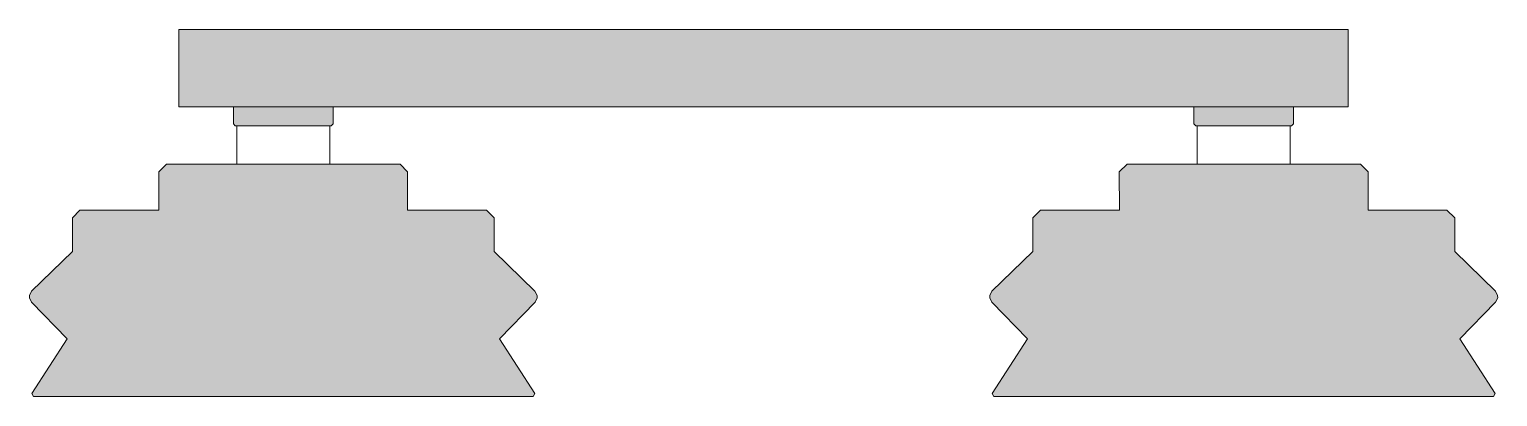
# Model space of a CAD drawing. Header units: millimetres. Extents: x 9 to 144, y 319 to 353.
import ezdxf

# ---------------------------------------------------------------- set-up
doc = ezdxf.new("R2010")
doc.units = ezdxf.units.MM
doc.header["$MEASUREMENT"] = 0
doc.layers.add('Layer 1', color=7, linetype='Continuous', lineweight=0)

msp = doc.modelspace()

# ---------------------------------------------------------------- hatches: boundary and pattern name
at = {"layer": 'Layer 1', "true_color": 0x000000, "transparency": 33554687}
h = msp.add_hatch(color=18, dxfattribs=at)
h.dxf.hatch_style = 2
h.paths.add_polyline_path([(129.85, 352.78), (22.46, 352.78), (22.46, 345.67), (129.85, 345.67), (129.85, 352.78)])
h = msp.add_hatch(color=18, dxfattribs=at)
h.dxf.hatch_style = 2
h.paths.add_polyline_path([(27.47, 345.67), (27.47, 344.11), (27.64, 343.93), (36.46, 343.93), (36.63, 344.11), (36.63, 345.67)])
h = msp.add_hatch(color=18, dxfattribs=at)
h.dxf.hatch_style = 2
h.paths.add_polyline_path([(124.82, 345.67), (124.82, 344.11), (124.65, 343.93), (115.84, 343.93), (115.67, 344.11), (115.67, 345.67)])
h = msp.add_hatch(color=18, dxfattribs=at)
h.dxf.hatch_style = 2
h.paths.add_polyline_path([(9.11, 319.06), (54.99, 319.06), (55.14, 319.33), (51.9, 324.37), (55.18, 327.74), (55.37, 328.13), (55.37, 328.35), (55.16, 328.73), (51.42, 332.38), (51.42, 335.46), (50.72, 336.17), (43.47, 336.17), (43.47, 339.69), (42.77, 340.4), (21.33, 340.4), (20.63, 339.69), (20.63, 336.17), (13.38, 336.17), (12.68, 335.46), (12.68, 332.38), (8.94, 328.73), (8.73, 328.35), (8.73, 328.13), (8.92, 327.74), (12.2, 324.37), (8.96, 319.33), (9.11, 319.06)])
h = msp.add_hatch(color=18, dxfattribs=at)
h.dxf.hatch_style = 2
h.paths.add_polyline_path([(97.31, 319.06), (97.16, 319.33), (100.39, 324.37), (97.12, 327.74), (96.93, 328.13), (96.93, 328.35), (97.13, 328.73), (100.88, 332.38), (100.87, 335.46), (101.58, 336.17), (108.83, 336.17), (108.82, 339.69), (109.53, 340.4), (130.96, 340.4), (131.67, 339.69), (131.67, 336.17), (138.91, 336.17), (139.62, 335.46), (139.62, 332.38), (143.36, 328.73), (143.56, 328.35), (143.57, 328.13), (143.37, 327.74), (140.1, 324.37), (143.33, 319.33), (143.19, 319.06), (97.31, 319.06)])

# ---------------------------------------------------------------- linework, layer by layer
at = {"layer": 'Layer 1'}
for p, q in [((27.78, 340.4), (27.78, 343.93)), ((36.33, 343.93), (36.33, 340.4)), ((115.97, 340.4), (115.97, 343.93)), ((124.52, 343.93), (124.52, 340.4))]:
    msp.add_line(p, q, dxfattribs=at)
for points in [[(129.85, 352.78), (22.46, 352.78), (22.46, 345.67), (129.85, 345.67), (129.85, 352.78)], [(27.47, 345.67), (27.47, 344.11), (27.64, 343.93), (36.46, 343.93), (36.63, 344.11), (36.63, 345.67)], [(124.82, 345.67), (124.82, 344.11), (124.65, 343.93), (115.84, 343.93), (115.67, 344.11), (115.67, 345.67)], [(9.11, 319.06), (54.99, 319.06), (55.14, 319.33), (51.9, 324.37), (55.18, 327.74), (55.37, 328.13), (55.37, 328.35), (55.16, 328.73), (51.42, 332.38), (51.42, 335.46), (50.72, 336.17), (43.47, 336.17), (43.47, 339.69), (42.77, 340.4), (21.33, 340.4), (20.63, 339.69), (20.63, 336.17), (13.38, 336.17), (12.68, 335.46), (12.68, 332.38), (8.94, 328.73), (8.73, 328.35), (8.73, 328.13), (8.92, 327.74), (12.2, 324.37), (8.96, 319.33), (9.11, 319.06)], [(97.31, 319.06), (97.16, 319.33), (100.39, 324.37), (97.12, 327.74), (96.93, 328.13), (96.93, 328.35), (97.13, 328.73), (100.88, 332.38), (100.87, 335.46), (101.58, 336.17), (108.83, 336.17), (108.82, 339.69), (109.53, 340.4), (130.96, 340.4), (131.67, 339.69), (131.67, 336.17), (138.91, 336.17), (139.62, 335.46), (139.62, 332.38), (143.36, 328.73), (143.56, 328.35), (143.57, 328.13), (143.37, 327.74), (140.1, 324.37), (143.33, 319.33), (143.19, 319.06), (97.31, 319.06)]]:
    msp.add_lwpolyline(points, dxfattribs=at)

doc.saveas('drawing.dxf')
